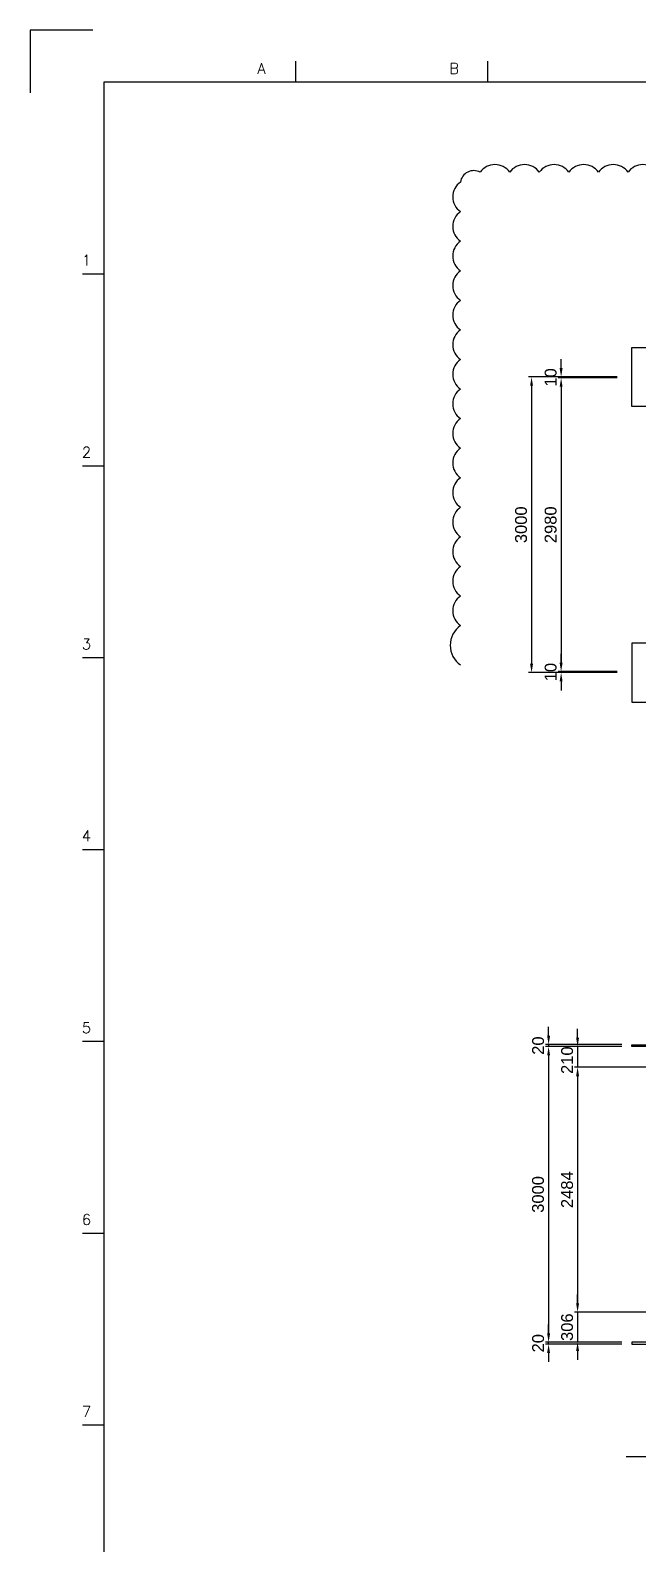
# Model space of a CAD drawing. Header units: millimetres. Extents: x 376548 to 485787, y -156716 to -17718.
# Drawn here: x 386840 to 393001, y -58305 to -42948 of the extents above; entities that cross this region are included whole.
import ezdxf
from ezdxf.enums import TextEntityAlignment as Align

# ---------------------------------------------------------------- set-up
doc = ezdxf.new("R2010")
doc.units = ezdxf.units.MM
doc.header["$LTSCALE"] = 2
doc.layers.get('Defpoints').update_dxf_attribs({"color": 250})
for name, color, linetype in [('C_DIM', 7, 'Continuous'), ('C_GIRDER', 2, 'Continuous'), ('C_REV', 4, 'Continuous'), ('TAN-TIT', 30, 'Continuous')]:
    doc.layers.add(name, color=color, linetype=linetype)
doc.styles.add('Arial', font='arial.ttf')
doc.styles.add('COM', font='COMPLEX', dxfattribs={"height": 5})
doc.dimstyles.new('일반도면_0030', dxfattribs={"dimtxt": 120, "dimasz": 90, "dimexe": 30, "dimexo": 150, "dimgap": 45, "dimtad": 1, "dimdec": 0, "dimzin": 0, "dimdsep": 46, "dimtxsty": 'Arial', "dimcen": -150, "dimclrd": 7, "dimclre": 7, "dimclrt": 2, "dimadec": 8, "dimazin": 0, "dimtfac": 1, "dimtdec": 0, "dimtix": 1, "dimtmove": 2, "dimatfit": 3, "dimfxl": 1, "dimtolj": 1, "dimtzin": 0, "dimarcsym": 0})

# ---------------------------------------------------------------- blocks, each defined once
blk = doc.blocks.new('BORDER')
at = {"layer": 'TAN-TIT', "linetype": 'Continuous'}
for p, q in [((424, 16820), (0, 16820)), ((0, 16820), (0, 16396))]:
    blk.add_line(p, q, dxfattribs=at)
at = {"layer": 'TAN-TIT'}
for p, q in [((1796, 16468), (1796, 16612)), ((3093, 16468), (3093, 16612)), ((498, 16468), (498, 352)), ((23282, 16468), (498, 16468)), ((498, 15170), (353, 15170)), ((498, 13872), (353, 13872)), ((498, 12574), (353, 12574)), ((498, 11277), (353, 11277)), ((498, 9979), (353, 9979)), ((498, 8681), (353, 8681)), ((498, 7383), (353, 7383))]:
    blk.add_line(p, q, dxfattribs=at)
at = {"layer": 'TAN-TIT', "style": 'COM'}
for s, p in [('A', (1536, 16526)), ('B', (2834, 16526))]:
    blk.add_text(s, height=72.1, dxfattribs=at).set_placement(p)
for s, p in [('1', (411, 15228)), ('2', (411, 13930)), ('3', (411, 12632)), ('4', (411, 11334)), ('5', (411, 10036)), ('6', (411, 8739)), ('7', (411, 7441))]:
    blk.add_text(s, height=72.1, dxfattribs=at).set_placement(p, align=Align.RIGHT)
blk = doc.blocks.new('*D250')
at = {"layer": 'C_DIM', "color": 7, "lineweight": -2, "transparency": 16777216}
for p, q in [((392791, -46466), (391894, -46466)), ((391924, -46556), (391924, -49376)), ((392791, -49466), (391894, -49466))]:
    blk.add_line(p, q, dxfattribs=at)
at = {"layer": 'C_DIM', "color": 7, "transparency": 16777216}
for points in [[(391909, -46556), (391939, -46556), (391924, -46466)], [(391909, -49376), (391939, -49376), (391924, -49466)]]:
    blk.add_solid(points, dxfattribs=at)
at = {"layer": 'Defpoints', "color": 0, "transparency": 16777216}
for p in [(392941, -46466), (391924, -49466), (392941, -49466)]:
    blk.add_point(p, dxfattribs=at)
at = {"layer": 'C_DIM', "color": 2, "transparency": 16777216, "insert": (391818, -47966), "char_height": 120, "attachment_point": 5, "rotation": 90, "style": 'Arial'}
blk.add_mtext('\\A1;3000', dxfattribs=at)
blk = doc.blocks.new('*D251')
at = {"layer": 'C_DIM', "color": 7, "lineweight": -2, "transparency": 16777216}
for p, q in [((392224, -46376), (392224, -46286)), ((392791, -46466), (392194, -46466)), ((392791, -46476), (392194, -46476)), ((392224, -46466), (392224, -46476)), ((392224, -46566), (392224, -46656))]:
    blk.add_line(p, q, dxfattribs=at)
at = {"layer": 'C_DIM', "color": 7, "transparency": 16777216}
for points in [[(392209, -46376), (392239, -46376), (392224, -46466)], [(392209, -46566), (392239, -46566), (392224, -46476)]]:
    blk.add_solid(points, dxfattribs=at)
at = {"layer": 'Defpoints', "color": 0, "transparency": 16777216}
for p in [(392224, -46476), (392941, -46466), (392941, -46476)]:
    blk.add_point(p, dxfattribs=at)
at = {"layer": 'C_DIM', "color": 2, "transparency": 16777216, "insert": (392118, -46471), "char_height": 120, "attachment_point": 5, "rotation": 90, "style": 'Arial'}
blk.add_mtext('\\A1;10', dxfattribs=at)
blk = doc.blocks.new('*D252')
at = {"layer": 'C_DIM', "color": 7, "lineweight": -2, "transparency": 16777216}
for p, q in [((392791, -46476), (392194, -46476)), ((392224, -46566), (392224, -49366)), ((392791, -49456), (392194, -49456))]:
    blk.add_line(p, q, dxfattribs=at)
at = {"layer": 'C_DIM', "color": 7, "transparency": 16777216}
for points in [[(392209, -46566), (392239, -46566), (392224, -46476)], [(392209, -49366), (392239, -49366), (392224, -49456)]]:
    blk.add_solid(points, dxfattribs=at)
at = {"layer": 'Defpoints', "color": 0, "transparency": 16777216}
for p in [(392941, -46476), (392224, -49456), (392941, -49456)]:
    blk.add_point(p, dxfattribs=at)
at = {"layer": 'C_DIM', "color": 2, "transparency": 16777216, "insert": (392118, -47966), "char_height": 120, "attachment_point": 5, "rotation": 90, "style": 'Arial'}
blk.add_mtext('\\A1;2980', dxfattribs=at)
blk = doc.blocks.new('*D253')
at = {"layer": 'C_DIM', "color": 7, "lineweight": -2, "transparency": 16777216}
for p, q in [((392224, -49366), (392224, -49276)), ((392791, -49456), (392194, -49456)), ((392791, -49466), (392194, -49466)), ((392224, -49466), (392224, -49456)), ((392224, -49556), (392224, -49646))]:
    blk.add_line(p, q, dxfattribs=at)
at = {"layer": 'C_DIM', "color": 7, "transparency": 16777216}
for points in [[(392209, -49366), (392239, -49366), (392224, -49456)], [(392209, -49556), (392239, -49556), (392224, -49466)]]:
    blk.add_solid(points, dxfattribs=at)
at = {"layer": 'Defpoints', "color": 0, "transparency": 16777216}
for p in [(392224, -49456), (392941, -49456), (392941, -49466)]:
    blk.add_point(p, dxfattribs=at)
at = {"layer": 'C_DIM', "color": 2, "transparency": 16777216, "insert": (392118, -49461), "char_height": 120, "attachment_point": 5, "rotation": 90, "style": 'Arial'}
blk.add_mtext('\\A1;10', dxfattribs=at)
blk = doc.blocks.new('*D258')
at = {"layer": 'C_DIM', "color": 7, "lineweight": -2, "transparency": 16777216}
for p, q in [((392841, -53261), (392067, -53261)), ((392097, -53351), (392097, -56171)), ((392841, -56261), (392067, -56261))]:
    blk.add_line(p, q, dxfattribs=at)
at = {"layer": 'C_DIM', "color": 7, "transparency": 16777216}
for points in [[(392082, -53351), (392112, -53351), (392097, -53261)], [(392082, -56171), (392112, -56171), (392097, -56261)]]:
    blk.add_solid(points, dxfattribs=at)
at = {"layer": 'Defpoints', "color": 0, "transparency": 16777216}
for p in [(392991, -53261), (392097, -56261), (392991, -56261)]:
    blk.add_point(p, dxfattribs=at)
at = {"layer": 'C_DIM', "color": 2, "transparency": 16777216, "insert": (391990, -54761), "char_height": 120, "attachment_point": 5, "rotation": 90, "style": 'Arial'}
blk.add_mtext('\\A1;3000', dxfattribs=at)
blk = doc.blocks.new('*D259')
at = {"layer": 'C_DIM', "color": 7, "lineweight": -2, "transparency": 16777216}
for p, q in [((392097, -53151), (392097, -53061)), ((392841, -53241), (392067, -53241)), ((392841, -53261), (392067, -53261)), ((392097, -53241), (392097, -53261)), ((392097, -53351), (392097, -53441))]:
    blk.add_line(p, q, dxfattribs=at)
at = {"layer": 'C_DIM', "color": 7, "transparency": 16777216}
for points in [[(392082, -53151), (392112, -53151), (392097, -53241)], [(392082, -53351), (392112, -53351), (392097, -53261)]]:
    blk.add_solid(points, dxfattribs=at)
at = {"layer": 'Defpoints', "color": 0, "transparency": 16777216}
for p in [(392097, -53261), (392991, -53241), (392991, -53261)]:
    blk.add_point(p, dxfattribs=at)
at = {"layer": 'C_DIM', "color": 2, "transparency": 16777216, "insert": (391991, -53251), "char_height": 120, "attachment_point": 5, "rotation": 90, "style": 'Arial'}
blk.add_mtext('\\A1;20', dxfattribs=at)
blk = doc.blocks.new('*D260')
at = {"layer": 'C_DIM', "color": 7, "lineweight": -2, "transparency": 16777216}
for p, q in [((392097, -56171), (392097, -56081)), ((392841, -56261), (392067, -56261)), ((392841, -56281), (392067, -56281)), ((392097, -56281), (392097, -56261)), ((392097, -56371), (392097, -56461))]:
    blk.add_line(p, q, dxfattribs=at)
at = {"layer": 'C_DIM', "color": 7, "transparency": 16777216}
for points in [[(392082, -56171), (392112, -56171), (392097, -56261)], [(392082, -56371), (392112, -56371), (392097, -56281)]]:
    blk.add_solid(points, dxfattribs=at)
at = {"layer": 'Defpoints', "color": 0, "transparency": 16777216}
for p in [(392097, -56261), (392991, -56261), (392991, -56281)]:
    blk.add_point(p, dxfattribs=at)
at = {"layer": 'C_DIM', "color": 2, "transparency": 16777216, "insert": (391991, -56271), "char_height": 120, "attachment_point": 5, "rotation": 90, "style": 'Arial'}
blk.add_mtext('\\A1;20', dxfattribs=at)
blk = doc.blocks.new('*D261')
at = {"layer": 'C_DIM', "color": 7, "lineweight": -2, "transparency": 16777216}
for p, q in [((392391, -53171), (392391, -53081)), ((392841, -53261), (392361, -53261)), ((392391, -53261), (392391, -53471)), ((393172, -53471), (392361, -53471)), ((392391, -53561), (392391, -53651))]:
    blk.add_line(p, q, dxfattribs=at)
at = {"layer": 'C_DIM', "color": 7, "transparency": 16777216}
for points in [[(392376, -53171), (392406, -53171), (392391, -53261)], [(392376, -53561), (392406, -53561), (392391, -53471)]]:
    blk.add_solid(points, dxfattribs=at)
at = {"layer": 'Defpoints', "color": 0, "transparency": 16777216}
for p in [(392991, -53261), (392391, -53471), (393322, -53471)]:
    blk.add_point(p, dxfattribs=at)
at = {"layer": 'C_DIM', "color": 2, "transparency": 16777216, "insert": (392285, -53399), "char_height": 120, "attachment_point": 5, "rotation": 90, "style": 'Arial'}
blk.add_mtext('\\A1;210', dxfattribs=at)
blk = doc.blocks.new('*D262')
at = {"layer": 'C_DIM', "color": 7, "lineweight": -2, "transparency": 16777216}
for p, q in [((393172, -53471), (392361, -53471)), ((392391, -53561), (392391, -55865)), ((393172, -55955), (392361, -55955))]:
    blk.add_line(p, q, dxfattribs=at)
at = {"layer": 'C_DIM', "color": 7, "transparency": 16777216}
for points in [[(392376, -53561), (392406, -53561), (392391, -53471)], [(392376, -55865), (392406, -55865), (392391, -55955)]]:
    blk.add_solid(points, dxfattribs=at)
at = {"layer": 'Defpoints', "color": 0, "transparency": 16777216}
for p in [(393322, -53471), (392391, -55955), (393322, -55955)]:
    blk.add_point(p, dxfattribs=at)
at = {"layer": 'C_DIM', "color": 2, "transparency": 16777216, "insert": (392285, -54713), "char_height": 120, "attachment_point": 5, "rotation": 90, "style": 'Arial'}
blk.add_mtext('\\A1;2484', dxfattribs=at)
blk = doc.blocks.new('*D263')
at = {"layer": 'C_DIM', "color": 7, "lineweight": -2, "transparency": 16777216}
for p, q in [((392391, -55865), (392391, -55775)), ((393172, -55955), (392361, -55955)), ((392391, -55955), (392391, -56261)), ((392841, -56261), (392361, -56261)), ((392391, -56351), (392391, -56441))]:
    blk.add_line(p, q, dxfattribs=at)
at = {"layer": 'C_DIM', "color": 7, "transparency": 16777216}
for points in [[(392376, -55865), (392406, -55865), (392391, -55955)], [(392376, -56351), (392406, -56351), (392391, -56261)]]:
    blk.add_solid(points, dxfattribs=at)
at = {"layer": 'Defpoints', "color": 0, "transparency": 16777216}
for p in [(393322, -55955), (392391, -56261), (392991, -56261)]:
    blk.add_point(p, dxfattribs=at)
at = {"layer": 'C_DIM', "color": 2, "transparency": 16777216, "insert": (392285, -56108), "char_height": 120, "attachment_point": 5, "rotation": 90, "style": 'Arial'}
blk.add_mtext('\\A1;306', dxfattribs=at)

msp = doc.modelspace()

# ---------------------------------------------------------------- linework, layer by layer
at = {"layer": 'C_DIM', "color": 7}
msp.add_line((393241.4, -57423), (392884.4, -57423), dxfattribs=at)
at = {"layer": 'C_GIRDER'}
for points in [[(392941.4, -46165.7), (393541.4, -46165.7), (393541.4, -46765.7), (392941.4, -46765.7)], [(392941.4, -49765.7), (393541.4, -49765.7), (393541.4, -49165.7), (392941.4, -49165.7)], [(392941.4, -53241.5), (393541.4, -53241.5), (393541.4, -53261.5), (392941.4, -53261.5)], [(392941.4, -56281.5), (393541.4, -56281.5), (393541.4, -56261.5), (392941.4, -56261.5)]]:
    msp.add_lwpolyline(points, close=True, dxfattribs=at)
at = {"layer": 'C_REV'}
msp.add_lwpolyline([(393202.9, -44388.7, 0.5205671), (392902.9, -44388.7, 0.5205671), (392602.9, -44388.7, 0.5205671), (392302.9, -44388.7, 0.5205671), (392002.9, -44388.7, 0.5205671), (391702.9, -44388.7, 0.5205671), (391402.9, -44388.7, 0.5205671), (391202.9, -44488.7, 0.5205671), (391202.9, -44788.7, 0.5205671), (391202.9, -45088.7, 0.5205671), (391202.9, -45388.7, 0.5205671), (391202.9, -45688.7, 0.5205671), (391202.9, -45988.7, 0.5205671), (391202.9, -46288.7, 0.5205671), (391202.9, -46588.7, 0.5205671), (391202.9, -46888.7, 0.5205671), (391202.9, -47188.7, 0.5205671), (391202.9, -47488.7, 0.5205671), (391202.9, -47788.7, 0.5205671), (391202.9, -48088.7, 0.5205671), (391202.9, -48388.7, 0.5205671), (391202.9, -48688.7, 0.5205671), (391202.9, -48988.7, 0.5205671), (391202.9, -49388.7, 0.5205671)], format="xyb", dxfattribs=at)

# ---------------------------------------------------------------- block references
at = {"xscale": 1.5, "yscale": 1.5, "zscale": 1.5}
msp.add_blockref('BORDER', (386840, -68178.2), dxfattribs=at)

# ---------------------------------------------------------------- dimensions: what is measured, and where the dimension line sits
at = {"layer": 'C_DIM'}
for p1, p2, distance, picture, middle in [((392941.4, -46465.7), (392941.4, -46475.7), -717.3, '*D251', (392117.8, -46470.7)), ((392941.4, -49465.7), (392941.4, -49455.7), 717.3, '*D253', (392117.8, -49460.7))]:
    dim = msp.add_aligned_dim(p1=p1, p2=p2, distance=distance, dimstyle='일반도면_0030', override={"dimgap": 45}, dxfattribs=at)
    dim.commit()
    dim.dimension.update_dxf_attribs({"geometry": picture, "text_midpoint": middle})
for p1, p2, distance, picture, middle in [((392941.4, -46465.7), (392941.4, -49465.7), -1017.3, '*D250', (391817.8, -47965.7)), ((392941.4, -46475.7), (392941.4, -49455.7), -717.3, '*D252', (392117.8, -47965.7)), ((392991.4, -53241.5), (392991.4, -53261.5), -894.6, '*D259', (391990.5, -53251.5)), ((392991.4, -53261.5), (392991.4, -56261.5), -894.6, '*D258', (391990.5, -54761.5)), ((392991.4, -56281.5), (392991.4, -56261.5), 894.6, '*D260', (391990.5, -56271.5))]:
    dim = msp.add_aligned_dim(p1=p1, p2=p2, distance=distance, dimstyle='일반도면_0030', dxfattribs=at)
    dim.commit()
    dim.dimension.update_dxf_attribs({"geometry": picture, "text_midpoint": middle})
dim = msp.add_linear_dim(base=(392391.4, -53471.5), p1=(392991.4, -53261.5), p2=(393321.9, -53471.5), angle=90, dimstyle='일반도면_0030', dxfattribs=at)
dim.commit()
dim.dimension.update_dxf_attribs({"geometry": '*D261', "text_midpoint": (392285.1, -53398.9), "dimtype": 160})
for base, p1, p2, picture, middle in [((392391.4, -55955.5), (393321.9, -53471.5), (393321.9, -55955.5), '*D262', (392285.1, -54713.5)), ((392391.4, -56261.5), (393321.9, -55955.5), (392991.4, -56261.5), '*D263', (392285.1, -56108.5))]:
    dim = msp.add_linear_dim(base=base, p1=p1, p2=p2, angle=90, dimstyle='일반도면_0030', dxfattribs=at)
    dim.commit()
    dim.dimension.update_dxf_attribs({"geometry": picture, "text_midpoint": middle})

doc.saveas('drawing.dxf')
